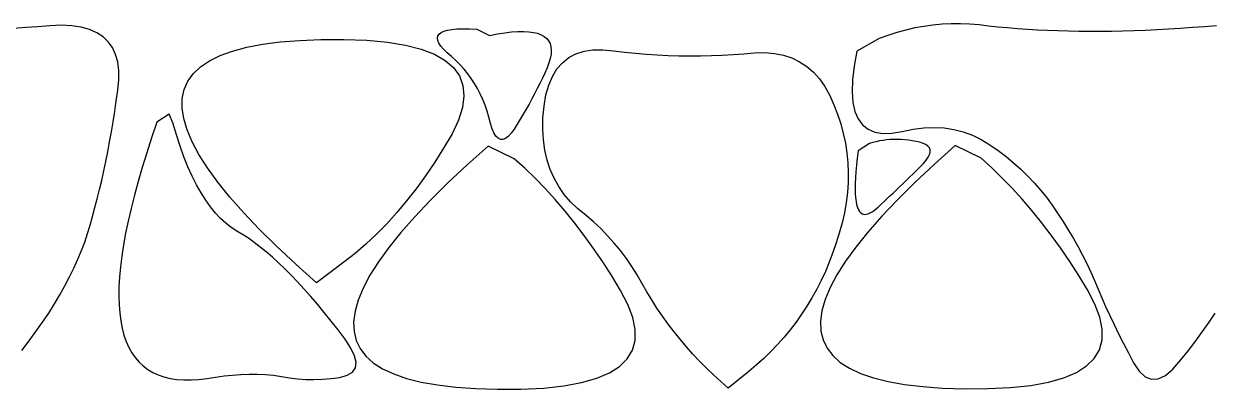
# Model space of a CAD drawing. Header units: metres. Extents: x -220 to 294, y -29 to 18.
# Drawn here: x 10.9021 to 11.386, y -8.45 to -8.3014 of the extents above; entities that cross this region are included whole.
import ezdxf

# ---------------------------------------------------------------- set-up
doc = ezdxf.new("R2010")
doc.units = ezdxf.units.M
doc.header["$MEASUREMENT"] = 0
doc.layers.add('Tarama', color=7, linetype='Continuous')

msp = doc.modelspace()

# ---------------------------------------------------------------- linework, layer by layer
at = {"layer": 'Tarama', "color": 36, "linetype": 'Continuous', "lineweight": -3}
for points in [[(10.9029, -8.303), (10.89804, -8.30334)], [(10.90782, -8.30261), (10.9029, -8.303)], [(10.91277, -8.3022), (10.90782, -8.30261)], [(10.91742, -8.30204), (10.91277, -8.3022)], [(10.92165, -8.30225), (10.91742, -8.30204)], [(10.92546, -8.30283), (10.92165, -8.30225)], [(10.92885, -8.30376), (10.92546, -8.30283)], [(11.07841, -8.30353), (11.08081, -8.30344)], [(11.08081, -8.30344), (11.08353, -8.30347)], [(11.08353, -8.30347), (11.08657, -8.30361)], [(11.26486, -8.30314), (11.2612, -8.30397)], [(11.26854, -8.30247), (11.26486, -8.30314)], [(11.27224, -8.30196), (11.26854, -8.30247)], [(11.27596, -8.30162), (11.27224, -8.30196)], [(11.2797, -8.30145), (11.27596, -8.30162)], [(11.28346, -8.30144), (11.2797, -8.30145)], [(11.28724, -8.30159), (11.28346, -8.30144)], [(11.29104, -8.30191), (11.28724, -8.30159)], [(11.29486, -8.30235), (11.29104, -8.30191)], [(11.29874, -8.30276), (11.29486, -8.30235)], [(11.30268, -8.30313), (11.29874, -8.30276)], [(11.30666, -8.30346), (11.30268, -8.30313)], [(11.3107, -8.30375), (11.30666, -8.30346)], [(11.37304, -8.30334), (11.36823, -8.30364)], [(11.3779, -8.303), (11.37304, -8.30334)], [(11.38282, -8.30261), (11.3779, -8.303)], [(11.38777, -8.3022), (11.38282, -8.30261)], [(10.93181, -8.30505), (10.92885, -8.30376)], [(10.93436, -8.30671), (10.93181, -8.30505)], [(10.93648, -8.30873), (10.93436, -8.30671)], [(11.00653, -8.30881), (11.01444, -8.30817)], [(11.01444, -8.30817), (11.02306, -8.30783)], [(11.02306, -8.30783), (11.03239, -8.3078)], [(11.03239, -8.3078), (11.04177, -8.30812)], [(11.04177, -8.30812), (11.05016, -8.30887)], [(11.07051, -8.30723), (11.07069, -8.30637)], [(11.07066, -8.30821), (11.07051, -8.30723)], [(11.07113, -8.30929), (11.07066, -8.30821)], [(11.07069, -8.30637), (11.07118, -8.30562)], [(11.07118, -8.30562), (11.07198, -8.30498)], [(11.07198, -8.30498), (11.07311, -8.30445)], [(11.07311, -8.30445), (11.07456, -8.30403)], [(11.07456, -8.30403), (11.07632, -8.30372)], [(11.07632, -8.30372), (11.07841, -8.30353)], [(11.08657, -8.30361), (11.0917, -8.30614)], [(11.0917, -8.30614), (11.09492, -8.30552)], [(11.09492, -8.30552), (11.09792, -8.30506)], [(11.09792, -8.30506), (11.10071, -8.30474)], [(11.10071, -8.30474), (11.10327, -8.30456)], [(11.10327, -8.30456), (11.10561, -8.30453)], [(11.10561, -8.30453), (11.10773, -8.30465)], [(11.10773, -8.30465), (11.10962, -8.30491)], [(11.10962, -8.30491), (11.1113, -8.30531)], [(11.1113, -8.30531), (11.11276, -8.30586)], [(11.11276, -8.30586), (11.11399, -8.30656)], [(11.11399, -8.30656), (11.11501, -8.3074)], [(11.11501, -8.3074), (11.1158, -8.30838)], [(11.25033, -8.30746), (11.24127, -8.31253)], [(11.25394, -8.30614), (11.25033, -8.30746)], [(11.25756, -8.30497), (11.25394, -8.30614)], [(11.2612, -8.30397), (11.25756, -8.30497)], [(11.3148, -8.304), (11.3107, -8.30375)], [(11.31895, -8.3042), (11.3148, -8.304)], [(11.32316, -8.30436), (11.31895, -8.3042)], [(11.32742, -8.30448), (11.32316, -8.30436)], [(11.33173, -8.30455), (11.32742, -8.30448)], [(11.3361, -8.30459), (11.33173, -8.30455)], [(11.34053, -8.30458), (11.3361, -8.30459)], [(11.34501, -8.30453), (11.34053, -8.30458)], [(11.34954, -8.30444), (11.34501, -8.30453)], [(11.35413, -8.3043), (11.34954, -8.30444)], [(11.35878, -8.30412), (11.35413, -8.3043)], [(11.36347, -8.30391), (11.35878, -8.30412)], [(11.36823, -8.30364), (11.36347, -8.30391)], [(10.93818, -8.31111), (10.93648, -8.30873)], [(10.93947, -8.31386), (10.93818, -8.31111)], [(10.98202, -8.31438), (10.98708, -8.31253)], [(10.98708, -8.31253), (10.99285, -8.31099)], [(10.99285, -8.31099), (10.99933, -8.30975)], [(10.99933, -8.30975), (11.00653, -8.30881)], [(11.05016, -8.30887), (11.05755, -8.31007)], [(11.05755, -8.31007), (11.06394, -8.3117)], [(11.06394, -8.3117), (11.06933, -8.31378)], [(11.07192, -8.31049), (11.07113, -8.30929)], [(11.07302, -8.3118), (11.07192, -8.31049)], [(11.07445, -8.31322), (11.07302, -8.3118)], [(11.1158, -8.30838), (11.11638, -8.30951)], [(11.11638, -8.30951), (11.11673, -8.31079)], [(11.11673, -8.31079), (11.11686, -8.31221)], [(11.11686, -8.31221), (11.11677, -8.31377)], [(11.12691, -8.31365), (11.1302, -8.31261)], [(11.1302, -8.31261), (11.13385, -8.31206)], [(11.13385, -8.31206), (11.13786, -8.31202)], [(11.13786, -8.31202), (11.14222, -8.31245)], [(11.14222, -8.31245), (11.14668, -8.31298)], [(11.14668, -8.31298), (11.15113, -8.31343)], [(11.19962, -8.31323), (11.20379, -8.31315)], [(11.20379, -8.31315), (11.20771, -8.31347)], [(11.24127, -8.31253), (11.24015, -8.31869)], [(10.94033, -8.31696), (10.93947, -8.31386)], [(10.94077, -8.32043), (10.94033, -8.31696)], [(10.97405, -8.31897), (10.97768, -8.31652)], [(10.97768, -8.31652), (10.98202, -8.31438)], [(11.06933, -8.31378), (11.07373, -8.31629)], [(11.07373, -8.31629), (11.07712, -8.31924)], [(11.07619, -8.31475), (11.07445, -8.31322)], [(11.07801, -8.31637), (11.07619, -8.31475)], [(11.07973, -8.31808), (11.07801, -8.31637)], [(11.11593, -8.31734), (11.11517, -8.31934)], [(11.11646, -8.31548), (11.11593, -8.31734)], [(11.11677, -8.31377), (11.11646, -8.31548)], [(11.11919, -8.31978), (11.12141, -8.31724)], [(11.12141, -8.31724), (11.12398, -8.3152)], [(11.12398, -8.3152), (11.12691, -8.31365)], [(11.15113, -8.31343), (11.15557, -8.31379)], [(11.15557, -8.31379), (11.16001, -8.31409)], [(11.16001, -8.31409), (11.16444, -8.3143)], [(11.16444, -8.3143), (11.16887, -8.31444)], [(11.16887, -8.31444), (11.17328, -8.31449)], [(11.17328, -8.31449), (11.17769, -8.31447)], [(11.17769, -8.31447), (11.1821, -8.31438)], [(11.1821, -8.31438), (11.18649, -8.3142)], [(11.18649, -8.3142), (11.19088, -8.31395)], [(11.19088, -8.31395), (11.19526, -8.31361)], [(11.19526, -8.31361), (11.19962, -8.31323)], [(11.20771, -8.31347), (11.21138, -8.31419)], [(11.21138, -8.31419), (11.21481, -8.31532)], [(11.21481, -8.31532), (11.218, -8.31685)], [(11.218, -8.31685), (11.22094, -8.31878)], [(10.94079, -8.32426), (10.94077, -8.32043)], [(10.96892, -8.32477), (10.97113, -8.32172)], [(10.97113, -8.32172), (10.97405, -8.31897)], [(11.07712, -8.31924), (11.07951, -8.32263)], [(11.07951, -8.32263), (11.0809, -8.32646)], [(11.08135, -8.31986), (11.07973, -8.31808)], [(11.08287, -8.32172), (11.08135, -8.31986)], [(11.08429, -8.32366), (11.08287, -8.32172)], [(11.11423, -8.32146), (11.11324, -8.32358)], [(11.11517, -8.31934), (11.11423, -8.32146)], [(11.11584, -8.32635), (11.11734, -8.32281)], [(11.11734, -8.32281), (11.11919, -8.31978)], [(11.22094, -8.31878), (11.22363, -8.32111)], [(11.22363, -8.32111), (11.22608, -8.32385)], [(11.24015, -8.31869), (11.23951, -8.32423)], [(10.94039, -8.32845), (10.94079, -8.32426)], [(10.96742, -8.32812), (10.96892, -8.32477)], [(11.0809, -8.32646), (11.08129, -8.33072)], [(11.08562, -8.32568), (11.08429, -8.32366)], [(11.08684, -8.32778), (11.08562, -8.32568)], [(11.11222, -8.3257), (11.11117, -8.3278)], [(11.11324, -8.32358), (11.11222, -8.3257)], [(11.11471, -8.33038), (11.11584, -8.32635)], [(11.22608, -8.32385), (11.22828, -8.32699)], [(11.22828, -8.32699), (11.23023, -8.33054)], [(11.23951, -8.32423), (11.23935, -8.32914)], [(10.93977, -8.33277), (10.94039, -8.32845)], [(10.96657, -8.33573), (10.96664, -8.33178)], [(10.96664, -8.33178), (10.96742, -8.32812)], [(11.08129, -8.33072), (11.08068, -8.33543)], [(11.08796, -8.32996), (11.08684, -8.32778)], [(11.08898, -8.33221), (11.08796, -8.32996)], [(11.08991, -8.33455), (11.08898, -8.33221)], [(11.10898, -8.33198), (11.10785, -8.33405)], [(11.11009, -8.3299), (11.10898, -8.33198)], [(11.11117, -8.3278), (11.11009, -8.3299)], [(11.11393, -8.33491), (11.11471, -8.33038)], [(11.23023, -8.33054), (11.23195, -8.33437)], [(11.23935, -8.32914), (11.23968, -8.33343)], [(10.93846, -8.34123), (10.93913, -8.33703)], [(10.93913, -8.33703), (10.93977, -8.33277)], [(10.96721, -8.33999), (10.96657, -8.33573)], [(11.08068, -8.33543), (11.07907, -8.34057)], [(11.09073, -8.33696), (11.08991, -8.33455)], [(11.09145, -8.33946), (11.09073, -8.33696)], [(11.10668, -8.33611), (11.10549, -8.33816)], [(11.10785, -8.33405), (11.10668, -8.33611)], [(11.1135, -8.33969), (11.11393, -8.33491)], [(11.23195, -8.33437), (11.23345, -8.33824)], [(11.23968, -8.33343), (11.2405, -8.33709)], [(11.2405, -8.33709), (11.2418, -8.34012)], [(10.93776, -8.34537), (10.93846, -8.34123)], [(10.95628, -8.34146), (10.95413, -8.34779)], [(10.96132, -8.33821), (10.95628, -8.34146)], [(10.96278, -8.34173), (10.96132, -8.33821)], [(10.96423, -8.34657), (10.96278, -8.34173)], [(10.96856, -8.34455), (10.96721, -8.33999)], [(11.07907, -8.34057), (11.07646, -8.34615)], [(11.0921, -8.34197), (11.09145, -8.33946)], [(11.09278, -8.34411), (11.0921, -8.34197)], [(11.10427, -8.3402), (11.10301, -8.34223)], [(11.10549, -8.33816), (11.10427, -8.3402)], [(11.11341, -8.34428), (11.1135, -8.33969)], [(11.23345, -8.33824), (11.23472, -8.34213)], [(11.23472, -8.34213), (11.23577, -8.34604)], [(11.2418, -8.34012), (11.24359, -8.34253)], [(10.93703, -8.34944), (10.93776, -8.34537)], [(10.96574, -8.35115), (10.96423, -8.34657)], [(10.97063, -8.34941), (10.96856, -8.34455)], [(11.07646, -8.34615), (11.07302, -8.35205)], [(11.09353, -8.34583), (11.09278, -8.34411)], [(11.09434, -8.34712), (11.09353, -8.34583)], [(11.10049, -8.34592), (11.09932, -8.34719)], [(11.10174, -8.34424), (11.10049, -8.34592)], [(11.10301, -8.34223), (11.10174, -8.34424)], [(11.11366, -8.34867), (11.11341, -8.34428)], [(11.23577, -8.34604), (11.2366, -8.34999)], [(11.24359, -8.34253), (11.24586, -8.34431)], [(11.24586, -8.34431), (11.24862, -8.34547)], [(11.24862, -8.34547), (11.25186, -8.34601)], [(11.25186, -8.34601), (11.25558, -8.34591)], [(11.25558, -8.34591), (11.2598, -8.3452)], [(11.2598, -8.3452), (11.26424, -8.34428)], [(11.26424, -8.34428), (11.26856, -8.34374)], [(11.26856, -8.34374), (11.27276, -8.34359)], [(11.27276, -8.34359), (11.27684, -8.3438)], [(11.27684, -8.3438), (11.2808, -8.3444)], [(11.2808, -8.3444), (11.28464, -8.34538)], [(11.28464, -8.34538), (11.28836, -8.34674)], [(11.28836, -8.34674), (11.29196, -8.34847)], [(10.93627, -8.35345), (10.93703, -8.34944)], [(10.95413, -8.34779), (10.95214, -8.35392)], [(10.96732, -8.35547), (10.96574, -8.35115)], [(10.97341, -8.35457), (10.97063, -8.34941)], [(11.09115, -8.35114), (11.0826, -8.35879)], [(11.1018, -8.3563), (11.09115, -8.35114)], [(11.09521, -8.34798), (11.09434, -8.34712)], [(11.09615, -8.34842), (11.09521, -8.34798)], [(11.09714, -8.34844), (11.09615, -8.34842)], [(11.0982, -8.34802), (11.09714, -8.34844)], [(11.09932, -8.34719), (11.0982, -8.34802)], [(11.11424, -8.35286), (11.11366, -8.34867)], [(11.2366, -8.34999), (11.23721, -8.35395)], [(11.24639, -8.35013), (11.24179, -8.35305)], [(11.24775, -8.34972), (11.24639, -8.35013)], [(11.24913, -8.34936), (11.24775, -8.34972)], [(11.25053, -8.34906), (11.24913, -8.34936)], [(11.25195, -8.34882), (11.25053, -8.34906)], [(11.25338, -8.34864), (11.25195, -8.34882)], [(11.25482, -8.34852), (11.25338, -8.34864)], [(11.25628, -8.34845), (11.25482, -8.34852)], [(11.25776, -8.34844), (11.25628, -8.34845)], [(11.25925, -8.34849), (11.25776, -8.34844)], [(11.26076, -8.3486), (11.25925, -8.34849)], [(11.26229, -8.34877), (11.26076, -8.3486)], [(11.26383, -8.34899), (11.26229, -8.34877)], [(11.26538, -8.34927), (11.26383, -8.34899)], [(11.26695, -8.34962), (11.26538, -8.34927)], [(11.26832, -8.35004), (11.26695, -8.34962)], [(11.26942, -8.35057), (11.26832, -8.35004)], [(11.27025, -8.35119), (11.26942, -8.35057)], [(11.27081, -8.3519), (11.27025, -8.35119)], [(11.28127, -8.35095), (11.27272, -8.3586)], [(11.29192, -8.35611), (11.28127, -8.35095)], [(11.29196, -8.34847), (11.29544, -8.35058)], [(11.29544, -8.35058), (11.29879, -8.35292)], [(10.93548, -8.3574), (10.93627, -8.35345)], [(10.95214, -8.35392), (10.95031, -8.35986)], [(10.96896, -8.35953), (10.96732, -8.35547)], [(10.9769, -8.36003), (10.97341, -8.35457)], [(11.07302, -8.35205), (11.0694, -8.35776)], [(11.10607, -8.36014), (11.1018, -8.3563)], [(11.11515, -8.35685), (11.11424, -8.35286)], [(11.23721, -8.35395), (11.23759, -8.35794)], [(11.24141, -8.3561), (11.2411, -8.35896)], [(11.24179, -8.35305), (11.24141, -8.3561)], [(11.26953, -8.35692), (11.27033, -8.35572)], [(11.27033, -8.35572), (11.27085, -8.35462)], [(11.27109, -8.35271), (11.27081, -8.3519)], [(11.27085, -8.35462), (11.27111, -8.35362)], [(11.27111, -8.35362), (11.27109, -8.35271)], [(11.29618, -8.35995), (11.29192, -8.35611)], [(11.29879, -8.35292), (11.30202, -8.35537)], [(11.30202, -8.35537), (11.30512, -8.35793)], [(10.93381, -8.3651), (10.93466, -8.36128)], [(10.93466, -8.36128), (10.93548, -8.3574)], [(10.95031, -8.35986), (10.94864, -8.3656)], [(10.97066, -8.36332), (10.96896, -8.35953)], [(10.9811, -8.3658), (10.9769, -8.36003)], [(11.0694, -8.35776), (11.06569, -8.36324)], [(11.0826, -8.35879), (11.07477, -8.36612)], [(11.11027, -8.36419), (11.10607, -8.36014)], [(11.1164, -8.36064), (11.11515, -8.35685)], [(11.11799, -8.36424), (11.1164, -8.36064)], [(11.23759, -8.35794), (11.23775, -8.36195)], [(11.2411, -8.35896), (11.24086, -8.36162)], [(11.26419, -8.36243), (11.26564, -8.36103)], [(11.27272, -8.3586), (11.26489, -8.36593)], [(11.26564, -8.36103), (11.26712, -8.3596)], [(11.26712, -8.3596), (11.26846, -8.35821)], [(11.26846, -8.35821), (11.26953, -8.35692)], [(11.30038, -8.364), (11.29618, -8.35995)], [(11.30512, -8.35793), (11.30809, -8.3606)], [(11.30809, -8.3606), (11.31094, -8.36337)], [(10.93293, -8.36886), (10.93381, -8.3651)], [(10.94864, -8.3656), (10.94713, -8.37114)], [(10.97243, -8.36686), (10.97066, -8.36332)], [(10.98602, -8.37186), (10.9811, -8.3658)], [(11.06569, -8.36324), (11.06188, -8.36847)], [(11.07477, -8.36612), (11.06767, -8.37315)], [(11.1144, -8.36844), (11.11027, -8.36419)], [(11.11991, -8.36763), (11.11799, -8.36424)], [(11.2377, -8.36599), (11.23742, -8.37006)], [(11.23775, -8.36195), (11.2377, -8.36599)], [(11.2406, -8.36639), (11.24058, -8.36848)], [(11.2407, -8.3641), (11.2406, -8.36639)], [(11.24086, -8.36162), (11.2407, -8.3641)], [(11.26489, -8.36593), (11.25779, -8.37296)], [(11.25998, -8.36646), (11.26136, -8.36514)], [(11.26136, -8.36514), (11.26276, -8.3638)], [(11.26276, -8.3638), (11.26419, -8.36243)], [(11.30452, -8.36825), (11.30038, -8.364)], [(11.31094, -8.36337), (11.31366, -8.36625)], [(11.31366, -8.36625), (11.31625, -8.36923)], [(10.93202, -8.37256), (10.93293, -8.36886)], [(10.94713, -8.37114), (10.94578, -8.37648)], [(10.97427, -8.37013), (10.97243, -8.36686)], [(10.97616, -8.37314), (10.97427, -8.37013)], [(11.06188, -8.36847), (11.05797, -8.37347)], [(11.11847, -8.3729), (11.1144, -8.36844)], [(11.12217, -8.37082), (11.11991, -8.36763)], [(11.12476, -8.37381), (11.12217, -8.37082)], [(11.23742, -8.37006), (11.23691, -8.37415)], [(11.24058, -8.36848), (11.24063, -8.37038)], [(11.24063, -8.37038), (11.24075, -8.3721)], [(11.25474, -8.37144), (11.25601, -8.37024)], [(11.25601, -8.37024), (11.25731, -8.36901)], [(11.25731, -8.36901), (11.25863, -8.36775)], [(11.25863, -8.36775), (11.25998, -8.36646)], [(11.30859, -8.37271), (11.30452, -8.36825)], [(11.31625, -8.36923), (11.31871, -8.37232)], [(10.93108, -8.37619), (10.93202, -8.37256)], [(10.97812, -8.37588), (10.97616, -8.37314)], [(10.98014, -8.37837), (10.97812, -8.37588)], [(10.99164, -8.37823), (10.98602, -8.37186)], [(11.05797, -8.37347), (11.05397, -8.37822)], [(11.06767, -8.37315), (11.06129, -8.37987)], [(11.12247, -8.37756), (11.11847, -8.3729)], [(11.12769, -8.37661), (11.12476, -8.37381)], [(11.23691, -8.37415), (11.23619, -8.37826)], [(11.24075, -8.3721), (11.24094, -8.37362)], [(11.24094, -8.37362), (11.2412, -8.37495)], [(11.2412, -8.37495), (11.24153, -8.37608)], [(11.24153, -8.37608), (11.24194, -8.37703)], [(11.24878, -8.37695), (11.2499, -8.37599)], [(11.2499, -8.37599), (11.25107, -8.37489)], [(11.25107, -8.37489), (11.25227, -8.37377)], [(11.25779, -8.37296), (11.25141, -8.37968)], [(11.25227, -8.37377), (11.25349, -8.37262)], [(11.25349, -8.37262), (11.25474, -8.37144)], [(11.31259, -8.37737), (11.30859, -8.37271)], [(11.31871, -8.37232), (11.32105, -8.37552)], [(11.32105, -8.37552), (11.32328, -8.3788)], [(10.92911, -8.38327), (10.93011, -8.37976)], [(10.93011, -8.37976), (10.93108, -8.37619)], [(10.94578, -8.37648), (10.94459, -8.38163)], [(10.98223, -8.38059), (10.98014, -8.37837)], [(10.98438, -8.38255), (10.98223, -8.38059)], [(10.99798, -8.3849), (10.99164, -8.37823)], [(11.05397, -8.37822), (11.04986, -8.38274)], [(11.06129, -8.37987), (11.05564, -8.38629)], [(11.12641, -8.38243), (11.12247, -8.37756)], [(11.13089, -8.37924), (11.12769, -8.37661)], [(11.13402, -8.38193), (11.13089, -8.37924)], [(11.23619, -8.37826), (11.23524, -8.3824)], [(11.24194, -8.37703), (11.24241, -8.37779)], [(11.24241, -8.37779), (11.24296, -8.37835)], [(11.24296, -8.37835), (11.24358, -8.37873)], [(11.24358, -8.37873), (11.24427, -8.37891)], [(11.24427, -8.37891), (11.24503, -8.3789)], [(11.24503, -8.3789), (11.24586, -8.3787)], [(11.25141, -8.37968), (11.24576, -8.3861)], [(11.24586, -8.3787), (11.24676, -8.37831)], [(11.24676, -8.37831), (11.24774, -8.37772)], [(11.24774, -8.37772), (11.24878, -8.37695)], [(11.31653, -8.38224), (11.31259, -8.37737)], [(11.32328, -8.3788), (11.32542, -8.38209)], [(10.92807, -8.38672), (10.92911, -8.38327)], [(10.94459, -8.38163), (10.94357, -8.38658)], [(10.98659, -8.38425), (10.98438, -8.38255)], [(10.98887, -8.38568), (10.98659, -8.38425)], [(10.99119, -8.3871), (10.98887, -8.38568)], [(11.00504, -8.39187), (10.99798, -8.3849)], [(11.04986, -8.38274), (11.04566, -8.38701)], [(11.13028, -8.3875), (11.12641, -8.38243)], [(11.13699, -8.38471), (11.13402, -8.38193)], [(11.13982, -8.38759), (11.13699, -8.38471)], [(11.23524, -8.3824), (11.23412, -8.38651)], [(11.3204, -8.38731), (11.31653, -8.38224)], [(11.32542, -8.38209), (11.32748, -8.38541)], [(11.32748, -8.38541), (11.32945, -8.38875)], [(10.92561, -8.39367), (10.92692, -8.39018)], [(10.92692, -8.39018), (10.92807, -8.38672)], [(10.94357, -8.38658), (10.9427, -8.39133)], [(10.99355, -8.38865), (10.99119, -8.3871)], [(10.99594, -8.39036), (10.99355, -8.38865)], [(10.99836, -8.39221), (10.99594, -8.39036)], [(11.04566, -8.38701), (11.04136, -8.39105)], [(11.05564, -8.38629), (11.05072, -8.3924)], [(11.13408, -8.39278), (11.13028, -8.3875)], [(11.14251, -8.39057), (11.13982, -8.38759)], [(11.14504, -8.39364), (11.14251, -8.39057)], [(11.23288, -8.39054), (11.23152, -8.39448)], [(11.23412, -8.38651), (11.23288, -8.39054)], [(11.24576, -8.3861), (11.24083, -8.39221)], [(11.3242, -8.39259), (11.3204, -8.38731)], [(11.32945, -8.38875), (11.33134, -8.39212)], [(10.92415, -8.39719), (10.92561, -8.39367)], [(10.9427, -8.39133), (10.942, -8.39589)], [(11.00082, -8.39421), (10.99836, -8.39221)], [(11.00331, -8.39635), (11.00082, -8.39421)], [(11.0128, -8.39914), (11.00504, -8.39187)], [(11.03697, -8.39485), (11.03247, -8.39841)], [(11.04136, -8.39105), (11.03697, -8.39485)], [(11.05072, -8.3924), (11.04652, -8.39819)], [(11.13782, -8.39826), (11.13408, -8.39278)], [(11.14744, -8.39682), (11.14504, -8.39364)], [(11.23152, -8.39448), (11.23005, -8.39833)], [(11.24083, -8.39221), (11.23663, -8.398)], [(11.32794, -8.39808), (11.3242, -8.39259)], [(11.33134, -8.39212), (11.33314, -8.39551)], [(10.92254, -8.40075), (10.92415, -8.39719)], [(10.94145, -8.40025), (10.94107, -8.40441)], [(10.942, -8.39589), (10.94145, -8.40025)], [(11.00583, -8.39865), (11.00331, -8.39635)], [(11.00839, -8.40109), (11.00583, -8.39865)], [(11.02128, -8.40672), (11.0128, -8.39914)], [(11.03247, -8.39841), (11.02128, -8.40672)], [(11.04652, -8.39819), (11.04304, -8.40369)], [(11.14149, -8.40395), (11.13782, -8.39826)], [(11.14968, -8.40009), (11.14744, -8.39682)], [(11.15178, -8.40345), (11.14968, -8.40009)], [(11.23005, -8.39833), (11.22846, -8.40209)], [(11.23663, -8.398), (11.23316, -8.4035)], [(11.33161, -8.40376), (11.32794, -8.39808)], [(11.33314, -8.39551), (11.33486, -8.39892)], [(11.33486, -8.39892), (11.3365, -8.40235)], [(10.91887, -8.40796), (10.92078, -8.40434)], [(10.92078, -8.40434), (10.92254, -8.40075)], [(10.94107, -8.40441), (10.94085, -8.40837)], [(11.01098, -8.40368), (11.00839, -8.40109)], [(11.0136, -8.40641), (11.01098, -8.40368)], [(11.04304, -8.40369), (11.04029, -8.40887)], [(11.1451, -8.40985), (11.14149, -8.40395)], [(11.15374, -8.40691), (11.15178, -8.40345)], [(11.22846, -8.40209), (11.22676, -8.40575)], [(11.23316, -8.4035), (11.23041, -8.40868)], [(11.33521, -8.40966), (11.33161, -8.40376)], [(11.3365, -8.40235), (11.33805, -8.40581)], [(10.91681, -8.41162), (10.91887, -8.40796)], [(10.94085, -8.40837), (10.94079, -8.41214)], [(11.01626, -8.40929), (11.0136, -8.40641)], [(11.01895, -8.41232), (11.01626, -8.40929)], [(11.04029, -8.40887), (11.03827, -8.41375)], [(11.1481, -8.41559), (11.1451, -8.40985)], [(11.15571, -8.41035), (11.15374, -8.40691)], [(11.22494, -8.40933), (11.22301, -8.41282)], [(11.22676, -8.40575), (11.22494, -8.40933)], [(11.23041, -8.40868), (11.22838, -8.41356)], [(11.33822, -8.4154), (11.33521, -8.40966)], [(11.33805, -8.40581), (11.33951, -8.40929)], [(11.33951, -8.40929), (11.341, -8.41282)], [(10.9146, -8.4153), (10.91681, -8.41162)], [(10.94079, -8.41214), (10.94089, -8.41571)], [(11.02168, -8.41549), (11.01895, -8.41232)], [(11.03827, -8.41375), (11.03697, -8.41831)], [(11.15777, -8.41373), (11.15571, -8.41035)], [(11.15991, -8.41705), (11.15777, -8.41373)], [(11.22301, -8.41282), (11.22096, -8.41621)], [(11.22838, -8.41356), (11.22709, -8.41813)], [(11.341, -8.41282), (11.34258, -8.4164)], [(10.90973, -8.42277), (10.91224, -8.41902)], [(10.91224, -8.41902), (10.9146, -8.4153)], [(10.94089, -8.41571), (10.94115, -8.41908)], [(10.94115, -8.41908), (10.94157, -8.42226)], [(11.02443, -8.41881), (11.02168, -8.41549)], [(11.02723, -8.42228), (11.02443, -8.41881)], [(11.03697, -8.41831), (11.0364, -8.42258)], [(11.15009, -8.42088), (11.1481, -8.41559)], [(11.16214, -8.42031), (11.15991, -8.41705)], [(11.2188, -8.41952), (11.21653, -8.42274)], [(11.22096, -8.41621), (11.2188, -8.41952)], [(11.22709, -8.41813), (11.22651, -8.42239)], [(11.3402, -8.42069), (11.33822, -8.4154)], [(11.34258, -8.4164), (11.34425, -8.42005)], [(11.38472, -8.42277), (11.38724, -8.41902)], [(10.90706, -8.42655), (10.90973, -8.42277)], [(10.94157, -8.42226), (10.94215, -8.42523)], [(11.03005, -8.4259), (11.02723, -8.42228)], [(11.0364, -8.42258), (11.03655, -8.42653)], [(11.15105, -8.42574), (11.15009, -8.42088)], [(11.16445, -8.42351), (11.16214, -8.42031)], [(11.16684, -8.42665), (11.16445, -8.42351)], [(11.21653, -8.42274), (11.21413, -8.42587)], [(11.22651, -8.42239), (11.22667, -8.42634)], [(11.34117, -8.42555), (11.3402, -8.42069)], [(11.34425, -8.42005), (11.34601, -8.42376)], [(11.34601, -8.42376), (11.34787, -8.42754)], [(11.38206, -8.42655), (11.38472, -8.42277)], [(10.90425, -8.43036), (10.90706, -8.42655)], [(10.94215, -8.42523), (10.9429, -8.42802)], [(10.9429, -8.42802), (10.9438, -8.4306)], [(11.03291, -8.42966), (11.03005, -8.4259)], [(11.03655, -8.42653), (11.03743, -8.43018)], [(11.151, -8.43015), (11.15105, -8.42574)], [(11.16931, -8.42972), (11.16684, -8.42665)], [(11.21163, -8.4289), (11.20901, -8.43185)], [(11.21413, -8.42587), (11.21163, -8.4289)], [(11.22667, -8.42634), (11.22754, -8.42999)], [(11.34111, -8.42996), (11.34117, -8.42555)], [(11.34787, -8.42754), (11.34981, -8.43137)], [(11.37925, -8.43036), (11.38206, -8.42655)], [(10.90129, -8.43421), (10.90425, -8.43036)], [(10.9438, -8.4306), (10.94487, -8.43299)], [(10.94487, -8.43299), (10.94609, -8.43517)], [(11.03531, -8.43325), (11.03291, -8.42966)], [(11.03681, -8.43639), (11.03531, -8.43325)], [(11.03743, -8.43018), (11.03903, -8.43352)], [(11.03903, -8.43352), (11.04136, -8.43655)], [(11.14782, -8.43765), (11.14992, -8.43412)], [(11.14992, -8.43412), (11.151, -8.43015)], [(11.17187, -8.43274), (11.16931, -8.42972)], [(11.17451, -8.43569), (11.17187, -8.43274)], [(11.20901, -8.43185), (11.20627, -8.43471)], [(11.22754, -8.42999), (11.22915, -8.43333)], [(11.22915, -8.43333), (11.23147, -8.43636)], [(11.33793, -8.43746), (11.34003, -8.43393)], [(11.34003, -8.43393), (11.34111, -8.42996)], [(11.34981, -8.43137), (11.35185, -8.43526)], [(11.37629, -8.43421), (11.37925, -8.43036)], [(10.94609, -8.43517), (10.94748, -8.43717)], [(10.94748, -8.43717), (10.94903, -8.43896)], [(10.94903, -8.43896), (10.95074, -8.44056)], [(11.03741, -8.43906), (11.03681, -8.43639)], [(11.04136, -8.43655), (11.04441, -8.43927)], [(11.1447, -8.44073), (11.14782, -8.43765)], [(11.17723, -8.43859), (11.17451, -8.43569)], [(11.18004, -8.44142), (11.17723, -8.43859)], [(11.20342, -8.43747), (11.20045, -8.44015)], [(11.20627, -8.43471), (11.20342, -8.43747)], [(11.23147, -8.43636), (11.23453, -8.43908)], [(11.33481, -8.44054), (11.33793, -8.43746)], [(11.35185, -8.43526), (11.35398, -8.43922)], [(11.36996, -8.44179), (11.37317, -8.43809)], [(11.37317, -8.43809), (11.37629, -8.43421)], [(10.95074, -8.44056), (10.95261, -8.44196)], [(10.95261, -8.44196), (10.95464, -8.44316)], [(10.95464, -8.44316), (10.95683, -8.44417)], [(11.0338, -8.44434), (11.03591, -8.44304)], [(11.03591, -8.44304), (11.03711, -8.44128)], [(11.03711, -8.44128), (11.03741, -8.43906)], [(11.04441, -8.43927), (11.04819, -8.44169)], [(11.04819, -8.44169), (11.0527, -8.4438)], [(11.0527, -8.4438), (11.05793, -8.4456)], [(11.1354, -8.44557), (11.14056, -8.44337)], [(11.14056, -8.44337), (11.1447, -8.44073)], [(11.18292, -8.44419), (11.18004, -8.44142)], [(11.19737, -8.44274), (11.18895, -8.44955)], [(11.20045, -8.44015), (11.19737, -8.44274)], [(11.23453, -8.43908), (11.23831, -8.4415)], [(11.23831, -8.4415), (11.24281, -8.44361)], [(11.24281, -8.44361), (11.24804, -8.44541)], [(11.32551, -8.44538), (11.33067, -8.44318)], [(11.33067, -8.44318), (11.33481, -8.44054)], [(11.35398, -8.43922), (11.35623, -8.44268)], [(11.35623, -8.44268), (11.35865, -8.44492)], [(11.36689, -8.44439), (11.36996, -8.44179)], [(10.95683, -8.44417), (10.95918, -8.44498)], [(10.95918, -8.44498), (10.9617, -8.44559)], [(10.9617, -8.44559), (10.96437, -8.446)], [(10.96437, -8.446), (10.96721, -8.44622)], [(10.96721, -8.44622), (10.9702, -8.44624)], [(10.9702, -8.44624), (10.97336, -8.44606)], [(10.97336, -8.44606), (10.97668, -8.44569)], [(10.97668, -8.44569), (10.98015, -8.44513)], [(10.98015, -8.44513), (10.98364, -8.44461)], [(10.98364, -8.44461), (10.9871, -8.44423)], [(10.9871, -8.44423), (10.99052, -8.44398)], [(10.99052, -8.44398), (10.99391, -8.44387)], [(10.99391, -8.44387), (10.99725, -8.44389)], [(10.99725, -8.44389), (11.00057, -8.44405)], [(11.00057, -8.44405), (11.00384, -8.44434)], [(11.00384, -8.44434), (11.00708, -8.44477)], [(11.00708, -8.44477), (11.01029, -8.44532)], [(11.01029, -8.44532), (11.01355, -8.44575)], [(11.01355, -8.44575), (11.01687, -8.446)], [(11.01687, -8.446), (11.02025, -8.44607)], [(11.02025, -8.44607), (11.02371, -8.44596)], [(11.02371, -8.44596), (11.02722, -8.44567)], [(11.02722, -8.44567), (11.03079, -8.44518)], [(11.03079, -8.44518), (11.0338, -8.44434)], [(11.05793, -8.4456), (11.06388, -8.4471)], [(11.06388, -8.4471), (11.07056, -8.44828)], [(11.07056, -8.44828), (11.07797, -8.44916)], [(11.11378, -8.44952), (11.12201, -8.44865)], [(11.12201, -8.44865), (11.12921, -8.44733)], [(11.12921, -8.44733), (11.1354, -8.44557)], [(11.18589, -8.4469), (11.18292, -8.44419)], [(11.18895, -8.44955), (11.18589, -8.4469)], [(11.24804, -8.44541), (11.254, -8.44691)], [(11.254, -8.44691), (11.26068, -8.44809)], [(11.26068, -8.44809), (11.26809, -8.44897)], [(11.3039, -8.44934), (11.31212, -8.44846)], [(11.31212, -8.44846), (11.31933, -8.44714)], [(11.31933, -8.44714), (11.32551, -8.44538)], [(11.35865, -8.44492), (11.36123, -8.44596)], [(11.36123, -8.44596), (11.36398, -8.44578)], [(11.36398, -8.44578), (11.36689, -8.44439)], [(11.07797, -8.44916), (11.0861, -8.44974)], [(11.0861, -8.44974), (11.09496, -8.45)], [(11.09497, -8.45), (11.10453, -8.44996)], [(11.10453, -8.44996), (11.11378, -8.44952)], [(11.26809, -8.44897), (11.27622, -8.44955)], [(11.27622, -8.44955), (11.28508, -8.44981)], [(11.28508, -8.44981), (11.29465, -8.44977)], [(11.29465, -8.44977), (11.3039, -8.44934)]]:
    msp.add_lwpolyline(points, dxfattribs=at)

doc.saveas('drawing.dxf')
